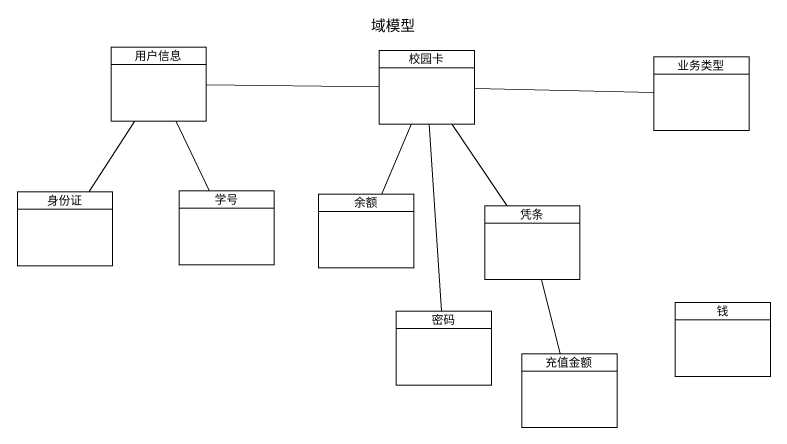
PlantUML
@startuml
title 域模型
hide circle
hide empty members
class 用户信息
class 校园卡
class 业务类型
class 身份证
class 学号
class 余额
class 凭条
class 密码
class 钱
class 充值金额
用户信息 -right- 校园卡
用户信息 -- 身份证
用户信息 -- 学号
校园卡 -right- 业务类型
校园卡 -- 凭条
余额 -up- 校园卡
凭条 -- 充值金额
密码 -up- 校园卡
@enduml
